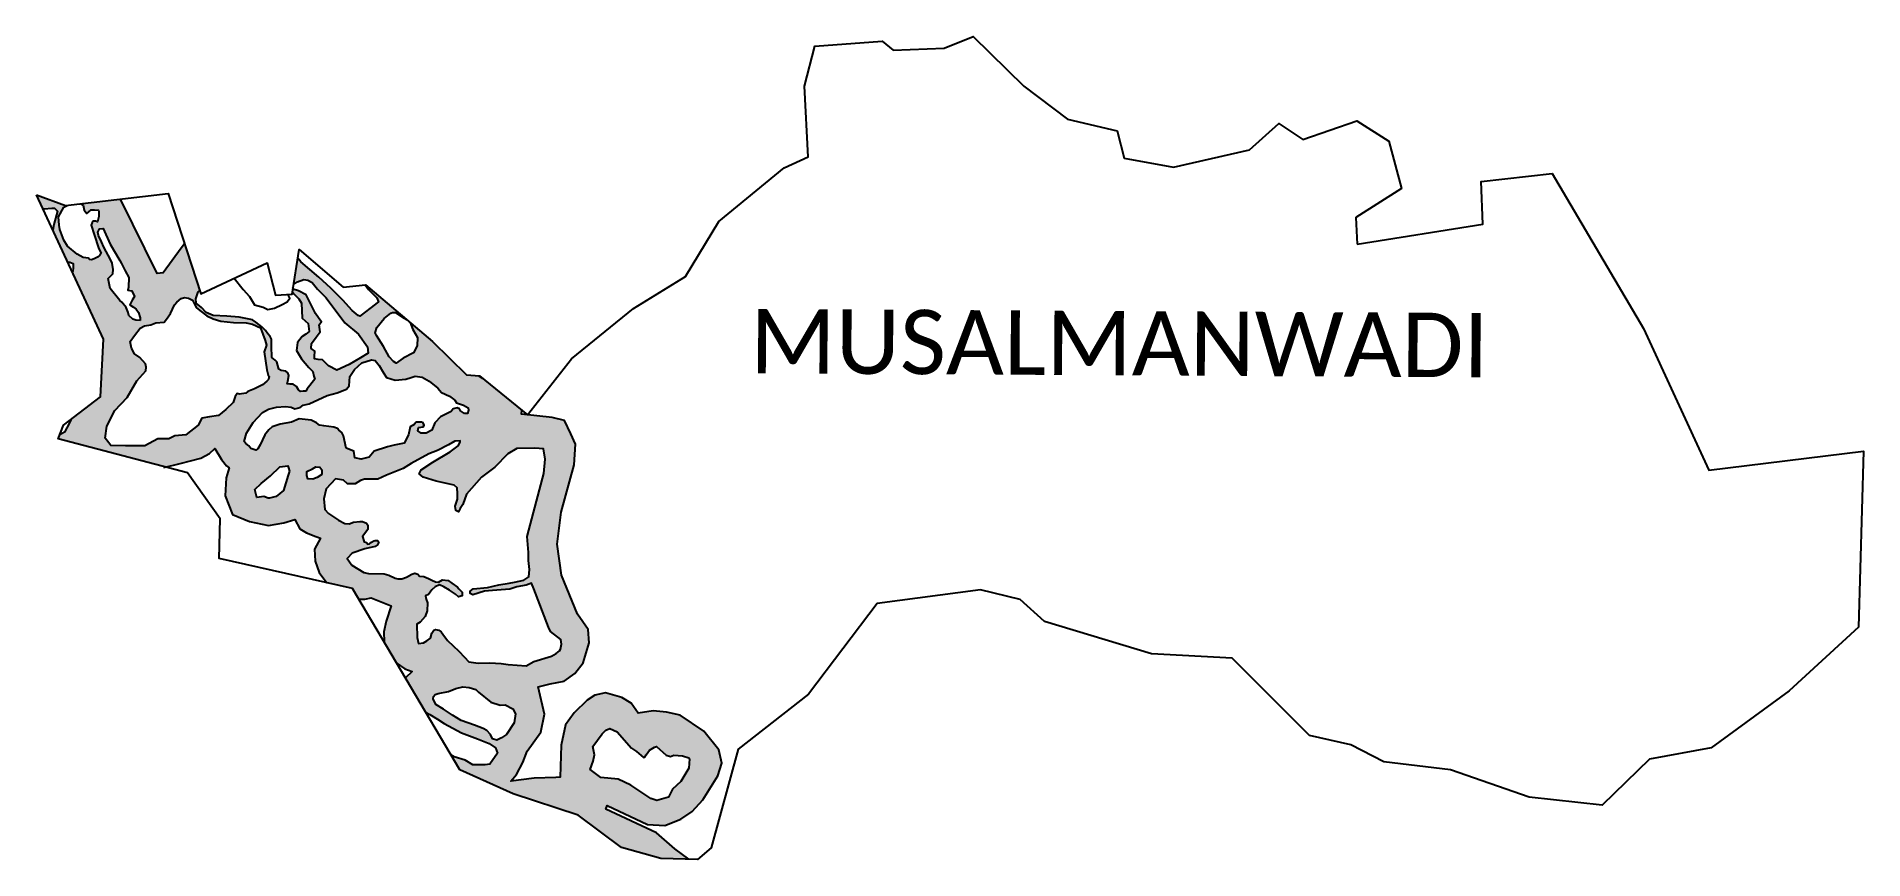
# Model space of a CAD drawing. Header units: metres. Extents: x 319691 to 322647, y 1867666 to 1868997.
import ezdxf

# ---------------------------------------------------------------- set-up
doc = ezdxf.new("R2010")
doc.units = ezdxf.units.M
for name, color, linetype in [('MANGROOVE BUFFER ZONE', 120, 'Continuous'), ('village', 3, 'Continuous'), ('VILLAGE NAME', 250, 'Continuous')]:
    doc.layers.add(name, color=color, linetype=linetype)
doc.styles.get("Standard").update_dxf_attribs({"font": 'simplex.shx'})

msp = doc.modelspace()

# ---------------------------------------------------------------- hatches: boundary and pattern name
at = {"layer": 'MANGROOVE BUFFER ZONE'}
h = msp.add_hatch(dxfattribs=at)
h.set_pattern_fill('GRASS', color=256)
h.paths.add_polyline_path([(320562.6, 1868337.9), (320555.5, 1868354.4), (320545, 1868376.1), (320525.2, 1868381), (320485.3, 1868385.1), (320485.3, 1868385), (320485.2, 1868385.1), (320475.6, 1868386), (320476.2, 1868392.3), (320412.7, 1868444), (320412.6, 1868444), (320406, 1868448.3), (320386.6, 1868449.6), (320331.7, 1868503.7), (320295.3, 1868534.5), (320299.6, 1868523.1), (320307.1, 1868510.2), (320306.8, 1868496.8), (320300.8, 1868485.6), (320284.3, 1868477), (320272.6, 1868468.9), (320268.3, 1868471.6), (320261.2, 1868478.8), (320252.1, 1868495.7), (320240.7, 1868513.6), (320238.6, 1868518), (320241.5, 1868526.3), (320253.1, 1868541.1), (320264.2, 1868549.4), (320266.7, 1868550.9), (320271.6, 1868550.9), (320285.6, 1868541.6), (320289.2, 1868539.6), (320223.2, 1868595.5), (320222.8, 1868595.4), (320227.9, 1868588.1), (320241.5, 1868574.5), (320244, 1868568.2), (320242.1, 1868566.2), (320232.4, 1868558.9), (320221.2, 1868550.4), (320218.5, 1868548.2), (320213.9, 1868544.7), (320211.3, 1868546), (320201.7, 1868553.8), (320186.2, 1868570.7), (320166.8, 1868590.1), (320147.5, 1868607.8), (320118.6, 1868632.9), (320113.4, 1868638.3), (320106.7, 1868595.8), (320113.2, 1868600.4), (320123.3, 1868604.3), (320130, 1868602.9), (320136.7, 1868599.4), (320145.3, 1868588.5), (320159, 1868575.2), (320175.9, 1868552.7), (320189.9, 1868533.7), (320211.8, 1868515.4), (320226.5, 1868495), (320227.5, 1868485.1), (320214.8, 1868477.1), (320196.6, 1868466.5), (320176.5, 1868457.5), (320163.5, 1868464.4), (320153.5, 1868474.2), (320146.5, 1868474.8), (320140.7, 1868475.9), (320140.7, 1868479.6), (320141.3, 1868488.3), (320135.4, 1868492.5), (320136, 1868500.3), (320143.2, 1868511), (320149.6, 1868519.5), (320148.4, 1868530.6), (320152, 1868535.9), (320150.7, 1868536.9), (320142.3, 1868549.2), (320133.6, 1868566.1), (320126.9, 1868579), (320114.6, 1868585.6), (320106.3, 1868588.3), (320105.8, 1868590.4), (320104.8, 1868584), (320107.4, 1868581.1), (320115, 1868573), (320119.6, 1868565.8), (320120.7, 1868541.4), (320130.1, 1868532.9), (320132.1, 1868519.7), (320126.8, 1868515.8), (320120.4, 1868511.7), (320113.3, 1868502.3), (320111.4, 1868489.2), (320119.4, 1868475.6), (320131.4, 1868461.7), (320138, 1868455.3), (320139.6, 1868447.6), (320141, 1868443.1), (320128.9, 1868427.4), (320126.5, 1868423.6), (320122.2, 1868423.5), (320118.2, 1868423), (320114.5, 1868425.6), (320111.4, 1868430.9), (320105.9, 1868434.9), (320100.9, 1868435), (320096.3, 1868435.1), (320097.2, 1868439.8), (320099.3, 1868448.8), (320097.7, 1868453), (320094.2, 1868455.8), (320086.4, 1868456.6), (320082.9, 1868459.2), (320079.4, 1868470.8), (320077.2, 1868473.8), (320071.6, 1868477.9), (320071, 1868496), (320070.8, 1868507.3), (320068.8, 1868511.8), (320065.1, 1868516), (320061.2, 1868521.3), (320055.2, 1868527.6), (320045.9, 1868534.9), (320040.5, 1868539), (320018.5, 1868543), (319998.5, 1868545), (319976.4, 1868545.7), (319965.3, 1868550.5), (319957.7, 1868558.6), (319949.4, 1868565.6), (319948.6, 1868572.9), (319952.2, 1868583.9), (319954.6, 1868586.5), (319930.3, 1868661.8), (319924.7, 1868654.8), (319896, 1868614.7), (319886.3, 1868614), (319826.8, 1868734.2), (319762.3, 1868726.5), (319766.3, 1868724.1), (319768.2, 1868716.3), (319772.3, 1868710.9), (319775.7, 1868713.7), (319779.1, 1868716.8), (319784.8, 1868717), (319791.2, 1868716.3), (319791.9, 1868714.2), (319791.8, 1868710.1), (319791.5, 1868705.8), (319789.5, 1868697.5), (319787.8, 1868697.8), (319786.3, 1868698.2), (319782.7, 1868698.5), (319780.9, 1868696.5), (319779.3, 1868692.1), (319784.2, 1868677), (319791.6, 1868653.5), (319795.2, 1868646.8), (319793.3, 1868643.3), (319789.5, 1868640.4), (319784.2, 1868637.5), (319779.6, 1868636.1), (319776.6, 1868636.2), (319774.7, 1868638.7), (319766.2, 1868639.9), (319756.8, 1868645.2), (319741.2, 1868657.9), (319734.9, 1868667.8), (319728.4, 1868684.8), (319727.4, 1868692), (319726.3, 1868705.5), (319735.2, 1868721.1), (319740.4, 1868723.9), (319737.9, 1868723.6), (319690.9, 1868740.8), (319701.5, 1868718), (319703.3, 1868718.6), (319715.9, 1868719.6), (319720.1, 1868719.6), (319724.6, 1868714.5), (319718.7, 1868692.8), (319717.4, 1868683.7), (319741.3, 1868632.1), (319744.6, 1868632.2), (319750, 1868630), (319750.1, 1868623.3), (319749.6, 1868617.1), (319748.8, 1868615.9), (319799.1, 1868507.5), (319794.4, 1868414.2), (319746.2, 1868377.3), (319744, 1868372.2), (319736.3, 1868357.2), (319728.6, 1868353), (319726, 1868346.3), (319899.4, 1868300.7), (319923.3, 1868306.5), (319956.5, 1868315.3), (319970.7, 1868322.6), (319979.5, 1868330.9), (319990.2, 1868312.8), (319998, 1868302.4), (320002.6, 1868299.4), (319997.5, 1868283.3), (319995.8, 1868254.2), (320008, 1868224.1), (320035.5, 1868212.5), (320065.9, 1868206.1), (320091, 1868210.3), (320109, 1868215.8), (320116.6, 1868200.7), (320127.8, 1868194.4), (320142.9, 1868188.5), (320150.3, 1868185.5), (320140.7, 1868167.7), (320141.8, 1868148.6), (320147.9, 1868130), (320160.6, 1868113.6), (320202.3, 1868104.2), (320212.6, 1868086.9), (320222.2, 1868086.8), (320232.2, 1868088.9), (320264.4, 1868076.3), (320256.3, 1868051.3), (320252.7, 1868034.1), (320253.2, 1868018.2), (320274.1, 1867982.7), (320286.9, 1867974.4), (320298.7, 1867970.1), (320287.7, 1867959.7), (320321, 1867903.4), (320327.4, 1867900.2), (320339.7, 1867893), (320350.6, 1867885.9), (320378.3, 1867870.9), (320404.5, 1867861), (320423.1, 1867853.3), (320433.6, 1867846.7), (320436.5, 1867837.6), (320424.5, 1867819.9), (320416.6, 1867818.9), (320397, 1867819.1), (320384.5, 1867826.3), (320366.4, 1867832.2), (320361.2, 1867835.3), (320375.5, 1867811.1), (320461.8, 1867772.3), (320567.1, 1867737.8), (320637.2, 1867685.3), (320700.8, 1867667.4), (320746, 1867666.3), (320723.7, 1867683.1), (320693.8, 1867708.8), (320611.8, 1867747.4), (320613.9, 1867753.1), (320679.3, 1867722.4), (320707.5, 1867721.1), (320733.5, 1867730.9), (320751.4, 1867743.6), (320768.6, 1867762.3), (320793, 1867801.2), (320799.7, 1867821.8), (320794.8, 1867843.3), (320770.5, 1867873.6), (320732.4, 1867899.1), (320710.2, 1867904.1), (320688.4, 1867906.1), (320664.3, 1867902.5), (320653.1, 1867918.7), (320638, 1867928.1), (320611.1, 1867935.2), (320594.3, 1867931.7), (320581.9, 1867923.4), (320560.8, 1867902.9), (320546.9, 1867883.7), (320539.7, 1867851), (320538, 1867798.9), (320531.2, 1867798.3), (320496.2, 1867797.2), (320458.3, 1867792.7), (320467.4, 1867803.6), (320477.5, 1867823), (320484.8, 1867840.9), (320506.7, 1867872), (320512.9, 1867900.8), (320502.6, 1867945.4), (320521.6, 1867950), (320544.6, 1867954.4), (320562, 1867966.9), (320575, 1867983.9), (320585.2, 1868016.2), (320583.1, 1868038.1), (320566.1, 1868062.5), (320540.3, 1868125.7), (320533.1, 1868176.1), (320539.8, 1868227.8), (320560.6, 1868304)])
h.paths.add_polyline_path([(320045.5, 1868327.9), (320037.6, 1868330.5), (320034.1, 1868335), (320029.4, 1868338.8), (320027, 1868341.9), (320030.8, 1868355.4), (320041.3, 1868372.8), (320056.6, 1868389.1), (320066.3, 1868394.3), (320079.1, 1868397.4), (320093.9, 1868398.5), (320102.7, 1868397.7), (320108.8, 1868394.9), (320117.4, 1868396.8), (320122.1, 1868401), (320132, 1868403.2), (320161.3, 1868416.2), (320177, 1868420.8), (320192.6, 1868426.4), (320196.4, 1868431.9), (320197.5, 1868447.4), (320205.5, 1868458.3), (320217.4, 1868469.2), (320232.8, 1868474.1), (320238.7, 1868473.3), (320245.3, 1868464.8), (320252.2, 1868453.3), (320257.1, 1868445.4), (320271.3, 1868441.3), (320288.3, 1868442.7), (320297.2, 1868445.8), (320303.7, 1868447.6), (320315, 1868446.3), (320326, 1868439.7), (320340.2, 1868428.1), (320346.3, 1868421.3), (320358.9, 1868415.5), (320367.8, 1868408.7), (320370.5, 1868404.6), (320381.7, 1868400.8), (320389.4, 1868396.4), (320389.8, 1868392.8), (320388.2, 1868387.5), (320383.4, 1868387.1), (320377, 1868391.5), (320375.3, 1868394.8), (320371.6, 1868396.4), (320364.9, 1868394.7), (320361.9, 1868390.3), (320344.3, 1868381.9), (320335.1, 1868372), (320330.2, 1868360.2), (320321, 1868355.5), (320313.1, 1868355.3), (320307.9, 1868359.1), (320309, 1868364.5), (320316.6, 1868366), (320318.1, 1868368.5), (320316.5, 1868372), (320313.6, 1868373.5), (320305.2, 1868373.5), (320301.8, 1868369.3), (320295.3, 1868365.9), (320292.7, 1868353), (320285.4, 1868339.1), (320269.7, 1868335.9), (320258.5, 1868333.5), (320237.3, 1868326.4), (320229.1, 1868316.5), (320222.3, 1868315.1), (320216.1, 1868313.2), (320206.1, 1868315.7), (320204.2, 1868326.3), (320191.7, 1868331.2), (320187.3, 1868351.1), (320184.9, 1868356.3), (320180.2, 1868360.1), (320177.8, 1868362.9), (320172.1, 1868365.1), (320155.9, 1868367.5), (320148.5, 1868368.6), (320143.8, 1868372.3), (320135.1, 1868376.6), (320116, 1868378.5), (320103.3, 1868373.5), (320085.2, 1868369.9), (320072.3, 1868366), (320066.7, 1868360.9), (320060.1, 1868352.6), (320052.6, 1868336.5), (320048.7, 1868330.2)], flags=16)
h.paths.add_polyline_path([(320069.3, 1868286.7), (320084.6, 1868301.2), (320097.2, 1868302.4), (320098.6, 1868299.6), (320099.9, 1868294.1), (320097.8, 1868287.3), (320090.2, 1868263), (320078.7, 1868252.9), (320067.9, 1868250.1), (320065.7, 1868250.2), (320058.7, 1868253.1), (320047.4, 1868251.5), (320044.2, 1868264.4), (320054.2, 1868274)], flags=16)
h.paths.add_polyline_path([(320128.2, 1868293.5), (320137.3, 1868297.8), (320142.8, 1868301.1), (320149.3, 1868300.7), (320152.2, 1868296.1), (320152.7, 1868288.5), (320144.7, 1868283.8), (320137.8, 1868281.2), (320129.8, 1868281.7), (320128.2, 1868287.2)], flags=16)
h.paths.add_polyline_path([(319985.3, 1868383.8), (319970.6, 1868382), (319958.5, 1868379.9), (319952.4, 1868368.4), (319932.6, 1868352.8), (319914.8, 1868351.2), (319905.1, 1868346.4), (319887.2, 1868346.3), (319866.1, 1868335.2), (319834.9, 1868335), (319811.2, 1868335.7), (319807.7, 1868339.8), (319802, 1868347.6), (319804.6, 1868366.8), (319817.4, 1868391.9), (319837.7, 1868413), (319853.2, 1868439.9), (319867.7, 1868456.5), (319868.3, 1868462.5), (319867.2, 1868467.6), (319858.1, 1868477.9), (319849.6, 1868483.7), (319844.5, 1868492.8), (319842.1, 1868503.6), (319849.6, 1868513.4), (319858.5, 1868525.3), (319865.4, 1868529), (319875.6, 1868530.6), (319884, 1868533.7), (319897.3, 1868535.2), (319901.2, 1868539.8), (319907.8, 1868549.3), (319914.3, 1868563), (319917.6, 1868567.2), (319924.8, 1868573.1), (319930.1, 1868574.7), (319936.8, 1868573.9), (319943.4, 1868570.7), (319947.1, 1868563.2), (319949.6, 1868558.4), (319957.2, 1868552.2), (319966.6, 1868545.4), (319976.4, 1868540.6), (319988.9, 1868536.6), (320009.3, 1868534.7), (320030.1, 1868534.1), (320040.3, 1868531.9), (320053.3, 1868526), (320060.7, 1868505.2), (320062.8, 1868497.9), (320059, 1868487.3), (320063.6, 1868458), (320065.4, 1868449.5), (320067.3, 1868447.2), (320066.3, 1868442.4), (320063.2, 1868439.5), (320056.7, 1868433.7), (320043.7, 1868427.2), (320032.9, 1868422.7), (320029.5, 1868420.4), (320019.5, 1868418.7), (320015.6, 1868419.9), (320012.2, 1868414.6), (320009.1, 1868405.2), (319997.2, 1868393.7)], flags=16)
h.paths.add_polyline_path([(320159.3, 1868265.4), (320174.5, 1868281.5), (320187.5, 1868279.6), (320194.2, 1868273.8), (320206.6, 1868273.6), (320214.9, 1868278.9), (320221.7, 1868281.2), (320243, 1868281.1), (320257.2, 1868287.8), (320284, 1868298.1), (320296.8, 1868306.5), (320325.5, 1868322.2), (320339.5, 1868327.5), (320357.3, 1868336.4), (320367.4, 1868342.5), (320376.3, 1868343.2), (320376.3, 1868340.7), (320373.2, 1868335.2), (320360, 1868325.4), (320331.8, 1868308.6), (320313.2, 1868296.4), (320309.9, 1868289.9), (320316.5, 1868284.3), (320337.2, 1868277.9), (320366.6, 1868271.6), (320371.5, 1868267.3), (320371.8, 1868257.8), (320371.7, 1868248.9), (320368, 1868237.4), (320369.1, 1868230.3), (320373.4, 1868228.3), (320376.4, 1868233.9), (320380.5, 1868240.2), (320386.7, 1868256.7), (320410.5, 1868284.3), (320432.1, 1868300.5), (320453.5, 1868322.3), (320468, 1868330.9), (320497, 1868331.1), (320511.2, 1868329.9), (320514, 1868313.7), (320511.7, 1868290.1), (320494.9, 1868227.4), (320484.7, 1868188.4), (320487, 1868162.6), (320487, 1868149.4), (320488.2, 1868134.9), (320487.6, 1868123.2), (320479.2, 1868117.6), (320464.2, 1868114.6), (320455.3, 1868112.8), (320438.7, 1868110.1), (320420.4, 1868106), (320397.5, 1868103.8), (320392.6, 1868099.9), (320392.5, 1868096.1), (320396.9, 1868094), (320415.6, 1868099.9), (320428.5, 1868100.9), (320456.8, 1868103), (320468.1, 1868106.7), (320482.8, 1868109.5), (320491.9, 1868112.9), (320495.6, 1868103.6), (320519, 1868041.6), (320522.6, 1868034.9), (320538.9, 1868021.7), (320540, 1868014), (320538.7, 1868006.2), (320536.8, 1868003.3), (320531.7, 1867999.1), (320524, 1867994.8), (320495.2, 1867985.9), (320482.8, 1867979.1), (320453.7, 1867981.4), (320442.6, 1867983.1), (320424, 1867984), (320405.5, 1867983.4), (320390.1, 1867985.5), (320383.5, 1867993.3), (320374, 1868002.6), (320355.9, 1868020.3), (320348.4, 1868030.3), (320345.3, 1868034.1), (320342, 1868036.8), (320336.5, 1868037.7), (320333.5, 1868036.7), (320330.4, 1868032), (320328.1, 1868023.8), (320322.3, 1868019.6), (320317.1, 1868016.6), (320308.7, 1868015.4), (320306.8, 1868025.1), (320306.3, 1868046.8), (320311.3, 1868049.8), (320319.6, 1868059.2), (320322.7, 1868068.3), (320323.5, 1868081.2), (320321.2, 1868086.9), (320320, 1868092.5), (320324.8, 1868094.4), (320330.6, 1868102.3), (320335.7, 1868106.9), (320343, 1868110.2), (320350, 1868106.9), (320359, 1868101.5), (320368.6, 1868095), (320373.7, 1868090.5), (320379.6, 1868092.6), (320379.5, 1868098.4), (320374.2, 1868103.8), (320371.8, 1868106.4), (320362.5, 1868112.8), (320356.7, 1868117.1), (320347.4, 1868118), (320341.4, 1868114.4), (320336.1, 1868115.1), (320330.3, 1868117.5), (320324.8, 1868120.4), (320317.4, 1868123.7), (320310.7, 1868124), (320307.5, 1868127.6), (320302.9, 1868129), (320298, 1868127.5), (320289.2, 1868122.8), (320281.7, 1868119.9), (320275.5, 1868119.8), (320271, 1868121.2), (320261, 1868125.9), (320253.1, 1868127.8), (320227.7, 1868128.4), (320220.6, 1868129.9), (320201.2, 1868142.2), (320193.7, 1868152.5), (320201.3, 1868161.6), (320221.9, 1868168.6), (320238.9, 1868172.4), (320242.6, 1868175), (320244.8, 1868179.1), (320242.7, 1868181.7), (320238.9, 1868182), (320236.5, 1868181.1), (320232.9, 1868179.3), (320229.4, 1868176.7), (320227, 1868176.1), (320224.7, 1868178.5), (320220.8, 1868179.8), (320218.3, 1868188.2), (320226.6, 1868199.7), (320227.1, 1868206.6), (320224.8, 1868210.1), (320218.4, 1868212.7), (320214, 1868212.6), (320203.7, 1868211.5), (320196.7, 1868209), (320189.5, 1868209.1), (320179.5, 1868214.7), (320163.3, 1868225.7), (320157.4, 1868232.2), (320155.8, 1868249.3)], flags=16)
h.paths.add_polyline_path([(319858.6, 1868538), (319851.4, 1868538.1), (319846.5, 1868540), (319840, 1868545.6), (319839.1, 1868550.9), (319835.9, 1868558.6), (319828.8, 1868567.3), (319825.6, 1868569.9), (319809.8, 1868589.3), (319806.9, 1868605.9), (319814.1, 1868613.1), (319814.9, 1868620.3), (319813.5, 1868630.5), (319810.7, 1868636.2), (319799.5, 1868656.1), (319795.9, 1868665), (319791.3, 1868675.5), (319790.3, 1868680.5), (319792.7, 1868685.8), (319798.6, 1868686.8), (319810, 1868661.2), (319825.4, 1868634.7), (319828.5, 1868629.7), (319834.5, 1868618.1), (319840.1, 1868607.3), (319839.8, 1868591.5), (319838.8, 1868586.8), (319845.2, 1868585.8), (319849.4, 1868576.6), (319845.4, 1868570.6), (319841.6, 1868563.2), (319847.5, 1868559.2), (319852.2, 1868555.9), (319855.8, 1868550.9), (319858.6, 1868542.3)], flags=16)
h.paths.add_polyline_path([(320336, 1867933), (320340.5, 1867934.3), (320357.6, 1867937.7), (320369, 1867942.7), (320380.8, 1867945.2), (320391, 1867943.9), (320401.5, 1867940.6), (320405.7, 1867936.6), (320425.7, 1867920.3), (320440.9, 1867915.5), (320449, 1867916.3), (320461.4, 1867909.6), (320466, 1867901.5), (320463.6, 1867886.7), (320451.4, 1867868.2), (320443.3, 1867862.7), (320435.4, 1867859), (320428.7, 1867860.9), (320425.5, 1867868.2), (320419.6, 1867874.5), (320413.7, 1867877.8), (320399.5, 1867883.1), (320377.9, 1867890.8), (320363.8, 1867899.3), (320349.5, 1867909), (320336.9, 1867916.8), (320332.6, 1867925.8), (320333.2, 1867929.7)], flags=16)
h.paths.add_polyline_path([(320605.8, 1867869.3), (320611.9, 1867874.9), (320618.3, 1867877.6), (320630.2, 1867872.6), (320653.5, 1867846.1), (320661.5, 1867840.3), (320673.1, 1867831), (320675.1, 1867831.5), (320677.4, 1867835.1), (320682.6, 1867842.6), (320690.7, 1867847.5), (320694, 1867848.5), (320709.3, 1867834.8), (320716.4, 1867832.7), (320721.8, 1867834.7), (320735.7, 1867833.6), (320746.1, 1867830.2), (320747.3, 1867828.5), (320746, 1867813.8), (320733.1, 1867792.3), (320719.7, 1867779.4), (320713.4, 1867766.5), (320694.5, 1867761.2), (320684.8, 1867764.4), (320652.6, 1867786.1), (320632.1, 1867796), (320603.8, 1867798.6), (320586.3, 1867811.7), (320591.3, 1867824.9), (320593.7, 1867835.3), (320590.9, 1867848.7)], flags=16)

# ---------------------------------------------------------------- linework, layer by layer
at = {"color": 3, "flags": 128}
msp.add_lwpolyline([(319690.9, 1868740.8), (319737.9, 1868723.6)], dxfattribs=at)
at = {"layer": 'MANGROOVE BUFFER ZONE', "flags": 128}
for points in [[(319930.3, 1868661.8), (319924.7, 1868654.8), (319896, 1868614.7), (319886.3, 1868614), (319826.8, 1868734.2)], [(319701.5, 1868718), (319703.3, 1868718.6), (319715.9, 1868719.6), (319720.1, 1868719.6), (319724.6, 1868714.5), (319718.7, 1868692.8), (319717.4, 1868683.7)], [(319762.3, 1868726.5), (319766.3, 1868724.1), (319768.2, 1868716.3), (319772.3, 1868710.9), (319775.7, 1868713.7), (319779.1, 1868716.8), (319784.8, 1868717), (319791.2, 1868716.3), (319791.9, 1868714.2), (319791.8, 1868710.1), (319791.5, 1868705.8), (319789.5, 1868697.5), (319787.8, 1868697.8), (319786.3, 1868698.2), (319782.7, 1868698.5), (319780.9, 1868696.5), (319779.3, 1868692.1), (319784.2, 1868677), (319791.6, 1868653.5), (319795.2, 1868646.8), (319793.3, 1868643.3), (319789.5, 1868640.4), (319784.2, 1868637.5), (319779.6, 1868636.1), (319776.6, 1868636.2), (319774.7, 1868638.7), (319766.2, 1868639.9), (319756.8, 1868645.2), (319741.2, 1868657.9), (319734.9, 1868667.8), (319728.4, 1868684.8), (319727.4, 1868692), (319726.3, 1868705.5), (319735.2, 1868721.1), (319740.4, 1868723.9)], [(320222.8, 1868595.4), (320227.9, 1868588.1), (320241.5, 1868574.5), (320244, 1868568.2), (320242.1, 1868566.2), (320232.4, 1868558.9), (320221.2, 1868550.4), (320218.5, 1868548.2), (320213.9, 1868544.7), (320211.3, 1868546), (320201.7, 1868553.8), (320186.2, 1868570.7), (320166.8, 1868590.1), (320147.5, 1868607.8), (320118.6, 1868632.9), (320113.4, 1868638.3)], [(319741.3, 1868632.1), (319744.6, 1868632.2), (319750, 1868630), (319750.1, 1868623.3), (319749.6, 1868617.1), (319748.8, 1868615.9)], [(320104.8, 1868584), (320107.4, 1868581.1), (320115, 1868573), (320119.6, 1868565.8), (320120.7, 1868541.4), (320130.1, 1868532.9), (320132.1, 1868519.7), (320126.8, 1868515.8), (320120.4, 1868511.7), (320113.3, 1868502.3), (320111.4, 1868489.2), (320119.4, 1868475.6), (320131.4, 1868461.7), (320138, 1868455.3), (320139.6, 1868447.6), (320141, 1868443.1), (320128.9, 1868427.4), (320126.5, 1868423.6), (320122.2, 1868423.5), (320118.2, 1868423), (320114.5, 1868425.6), (320111.4, 1868430.9), (320105.9, 1868434.9), (320100.9, 1868435), (320096.3, 1868435.1), (320097.2, 1868439.8), (320099.3, 1868448.8), (320097.7, 1868453), (320094.2, 1868455.8), (320086.4, 1868456.6), (320082.9, 1868459.2), (320079.4, 1868470.8), (320077.2, 1868473.8), (320071.6, 1868477.9), (320071, 1868496), (320070.8, 1868507.3), (320068.8, 1868511.8), (320065.1, 1868516), (320061.2, 1868521.3), (320055.2, 1868527.6), (320045.9, 1868534.9), (320040.5, 1868539), (320018.5, 1868543), (319998.5, 1868545), (319976.4, 1868545.7), (319965.3, 1868550.5), (319957.7, 1868558.6), (319949.4, 1868565.6), (319948.6, 1868572.9), (319952.2, 1868583.9), (319954.6, 1868586.5)], [(320010.4, 1868606.1), (320025, 1868588.1), (320035.3, 1868576.3), (320043.5, 1868563.3), (320057.7, 1868559.5), (320065.1, 1868555.8), (320075.8, 1868557.7), (320088.1, 1868563.5), (320096.6, 1868567.7), (320100.6, 1868573.8), (320097.8, 1868579.5), (320097.6, 1868580.1)], [(320106.7, 1868595.8), (320113.2, 1868600.4), (320123.3, 1868604.3), (320130, 1868602.9), (320136.7, 1868599.4), (320145.3, 1868588.5), (320159, 1868575.2), (320175.9, 1868552.7), (320189.9, 1868533.7), (320211.8, 1868515.4), (320226.5, 1868495), (320227.5, 1868485.1), (320214.8, 1868477.1), (320196.6, 1868466.5), (320176.5, 1868457.5), (320163.5, 1868464.4), (320153.5, 1868474.2), (320146.5, 1868474.8), (320140.7, 1868475.9), (320140.7, 1868479.6), (320141.3, 1868488.3), (320135.4, 1868492.5), (320136, 1868500.3), (320143.2, 1868511), (320149.6, 1868519.5), (320148.4, 1868530.6), (320152, 1868535.9), (320150.7, 1868536.9), (320142.3, 1868549.2), (320133.6, 1868566.1), (320126.9, 1868579), (320114.6, 1868585.6), (320106.3, 1868588.3), (320105.8, 1868590.4)], [(320295.3, 1868534.5), (320299.6, 1868523.1), (320307.1, 1868510.2), (320306.8, 1868496.8), (320300.8, 1868485.6), (320284.3, 1868477), (320272.6, 1868468.9), (320268.3, 1868471.6), (320261.2, 1868478.8), (320252.1, 1868495.7), (320240.7, 1868513.6), (320238.6, 1868518), (320241.5, 1868526.3), (320253.1, 1868541.1), (320264.2, 1868549.4), (320266.7, 1868550.9), (320271.6, 1868550.9), (320285.6, 1868541.6), (320289.2, 1868539.6)], [(320412.7, 1868444), (320412.6, 1868444), (320406, 1868448.3)], [(319746.2, 1868377.3), (319744, 1868372.2), (319736.3, 1868357.2), (319728.6, 1868353)], [(320746, 1867666.3), (320723.7, 1867683.1), (320693.8, 1867708.8), (320611.8, 1867747.4), (320613.9, 1867753.1), (320679.3, 1867722.4), (320707.5, 1867721.1), (320733.5, 1867730.9), (320751.4, 1867743.6), (320768.6, 1867762.3), (320793, 1867801.2), (320799.7, 1867821.8), (320794.8, 1867843.3), (320770.5, 1867873.6), (320732.4, 1867899.1), (320710.2, 1867904.1), (320688.4, 1867906.1), (320664.3, 1867902.5), (320653.1, 1867918.7), (320638, 1867928.1), (320611.1, 1867935.2), (320594.3, 1867931.7), (320581.9, 1867923.4), (320560.8, 1867902.9), (320546.9, 1867883.7), (320539.7, 1867851), (320538, 1867798.9), (320531.2, 1867798.3), (320496.2, 1867797.2), (320458.3, 1867792.7), (320467.4, 1867803.6), (320477.5, 1867823), (320484.8, 1867840.9), (320506.7, 1867872), (320512.9, 1867900.8), (320502.6, 1867945.4), (320521.6, 1867950), (320544.6, 1867954.4), (320562, 1867966.9), (320575, 1867983.9), (320585.2, 1868016.2), (320583.1, 1868038.1), (320566.1, 1868062.5), (320540.3, 1868125.7), (320533.1, 1868176.1), (320539.8, 1868227.8), (320560.6, 1868304), (320562.6, 1868337.9), (320555.5, 1868354.4), (320545, 1868376.1), (320525.2, 1868381), (320475.6, 1868386), (320476.2, 1868392.3)], [(319897.1, 1868300.2), (319923.3, 1868306.5), (319956.5, 1868315.3), (319970.7, 1868322.6), (319979.5, 1868330.9), (319990.2, 1868312.8), (319998, 1868302.4), (320002.6, 1868299.4), (319997.5, 1868283.3), (319995.8, 1868254.2), (320008, 1868224.1), (320035.5, 1868212.5), (320065.9, 1868206.1), (320091, 1868210.3), (320109, 1868215.8), (320116.6, 1868200.7), (320127.8, 1868194.4), (320142.9, 1868188.5), (320150.3, 1868185.5), (320140.7, 1868167.7), (320141.8, 1868148.6), (320147.9, 1868130), (320160.6, 1868113.6)], [(320212.6, 1868086.9), (320222.2, 1868086.8), (320232.2, 1868088.9), (320264.4, 1868076.3), (320256.3, 1868051.3), (320252.7, 1868034.1), (320253.2, 1868018.2)], [(320274.1, 1867982.7), (320286.9, 1867974.4), (320298.7, 1867970.1), (320287.7, 1867959.7)], [(320321, 1867903.4), (320327.4, 1867900.2), (320339.7, 1867893), (320350.6, 1867885.9), (320378.3, 1867870.9), (320404.5, 1867861), (320423.1, 1867853.3), (320433.6, 1867846.7), (320436.5, 1867837.6), (320424.5, 1867819.9), (320416.6, 1867818.9), (320397, 1867819.1), (320384.5, 1867826.3), (320366.4, 1867832.2), (320361.2, 1867835.3)]]:
    msp.add_lwpolyline(points, dxfattribs=at)
for points in [[(319858.6, 1868538), (319851.4, 1868538.1), (319846.5, 1868540), (319840, 1868545.6), (319839.1, 1868550.9), (319835.9, 1868558.6), (319828.8, 1868567.3), (319825.6, 1868569.9), (319809.8, 1868589.3), (319806.9, 1868605.9), (319814.1, 1868613.1), (319814.9, 1868620.3), (319813.5, 1868630.5), (319810.7, 1868636.2), (319799.5, 1868656.1), (319795.9, 1868665), (319791.3, 1868675.5), (319790.3, 1868680.5), (319792.7, 1868685.8), (319798.6, 1868686.8), (319810, 1868661.2), (319825.4, 1868634.7), (319828.5, 1868629.7), (319834.5, 1868618.1), (319840.1, 1868607.3), (319839.8, 1868591.5), (319838.8, 1868586.8), (319845.2, 1868585.8), (319849.4, 1868576.6), (319845.4, 1868570.6), (319841.6, 1868563.2), (319847.5, 1868559.2), (319852.2, 1868555.9), (319855.8, 1868550.9), (319858.6, 1868542.3)], [(320066.3, 1868442.4), (320063.2, 1868439.5), (320056.7, 1868433.7), (320043.7, 1868427.2), (320032.9, 1868422.7), (320029.5, 1868420.4), (320019.5, 1868418.7), (320015.6, 1868419.9), (320012.2, 1868414.6), (320009.1, 1868405.2), (319997.2, 1868393.7), (319985.3, 1868383.8), (319970.6, 1868382), (319958.5, 1868379.9), (319952.4, 1868368.4), (319932.6, 1868352.8), (319914.8, 1868351.2), (319905.1, 1868346.4), (319887.2, 1868346.3), (319866.1, 1868335.2), (319834.9, 1868335), (319811.2, 1868335.7), (319807.7, 1868339.8), (319802, 1868347.6), (319804.6, 1868366.8), (319817.4, 1868391.9), (319837.7, 1868413), (319853.2, 1868439.9), (319867.7, 1868456.5), (319868.3, 1868462.5), (319867.2, 1868467.6), (319858.1, 1868477.9), (319849.6, 1868483.7), (319844.5, 1868492.8), (319842.1, 1868503.6), (319849.6, 1868513.4), (319858.5, 1868525.3), (319865.4, 1868529), (319875.6, 1868530.6), (319884, 1868533.7), (319897.3, 1868535.2), (319901.2, 1868539.8), (319907.8, 1868549.3), (319914.3, 1868563), (319917.6, 1868567.2), (319924.8, 1868573.1), (319930.1, 1868574.7), (319936.8, 1868573.9), (319943.4, 1868570.7), (319947.1, 1868563.2), (319949.6, 1868558.4), (319957.2, 1868552.2), (319966.6, 1868545.4), (319976.4, 1868540.6), (319988.9, 1868536.6), (320009.3, 1868534.7), (320030.1, 1868534.1), (320040.3, 1868531.9), (320053.3, 1868526), (320060.7, 1868505.2), (320062.8, 1868497.9), (320059, 1868487.3), (320063.6, 1868458), (320065.4, 1868449.5), (320067.3, 1868447.2)], [(320383.4, 1868387.1), (320377, 1868391.5), (320375.3, 1868394.8), (320371.6, 1868396.4), (320364.9, 1868394.7), (320361.9, 1868390.3), (320344.3, 1868381.9), (320335.1, 1868372), (320330.2, 1868360.2), (320321, 1868355.5), (320313.1, 1868355.3), (320307.9, 1868359.1), (320309, 1868364.5), (320316.6, 1868366), (320318.1, 1868368.5), (320316.5, 1868372), (320313.6, 1868373.5), (320305.2, 1868373.5), (320301.8, 1868369.3), (320295.3, 1868365.9), (320292.7, 1868353), (320285.4, 1868339.1), (320269.7, 1868335.9), (320258.5, 1868333.5), (320237.3, 1868326.4), (320229.1, 1868316.5), (320222.3, 1868315.1), (320216.1, 1868313.2), (320206.1, 1868315.7), (320204.2, 1868326.3), (320191.7, 1868331.2), (320187.3, 1868351.1), (320184.9, 1868356.3), (320180.2, 1868360.1), (320177.8, 1868362.9), (320172.1, 1868365.1), (320155.9, 1868367.5), (320148.5, 1868368.6), (320143.8, 1868372.3), (320135.1, 1868376.6), (320116, 1868378.5), (320103.3, 1868373.5), (320085.2, 1868369.9), (320072.3, 1868366), (320066.7, 1868360.9), (320060.1, 1868352.6), (320052.6, 1868336.5), (320048.7, 1868330.2), (320045.5, 1868327.9), (320037.6, 1868330.5), (320034.1, 1868335), (320029.4, 1868338.8), (320027, 1868341.9), (320030.8, 1868355.4), (320041.3, 1868372.8), (320056.6, 1868389.1), (320066.3, 1868394.3), (320079.1, 1868397.4), (320093.9, 1868398.5), (320102.7, 1868397.7), (320108.8, 1868394.9), (320117.4, 1868396.8), (320122.1, 1868401), (320132, 1868403.2), (320161.3, 1868416.2), (320177, 1868420.8), (320192.6, 1868426.4), (320196.4, 1868431.9), (320197.5, 1868447.4), (320205.5, 1868458.3), (320217.4, 1868469.2), (320232.8, 1868474.1), (320238.7, 1868473.3), (320245.3, 1868464.8), (320252.2, 1868453.3), (320257.1, 1868445.4), (320271.3, 1868441.3), (320288.3, 1868442.7), (320297.2, 1868445.8), (320303.7, 1868447.6), (320315, 1868446.3), (320326, 1868439.7), (320340.2, 1868428.1), (320346.3, 1868421.3), (320358.9, 1868415.5), (320367.8, 1868408.7), (320370.5, 1868404.6), (320381.7, 1868400.8), (320389.4, 1868396.4), (320389.8, 1868392.8), (320388.2, 1868387.5)], [(320099.9, 1868294.1), (320097.8, 1868287.3), (320090.2, 1868263), (320078.7, 1868252.9), (320067.9, 1868250.1), (320065.7, 1868250.2), (320058.7, 1868253.1), (320047.4, 1868251.5), (320044.2, 1868264.4), (320054.2, 1868274), (320069.3, 1868286.7), (320084.6, 1868301.2), (320097.2, 1868302.4), (320098.6, 1868299.6)], [(320152.7, 1868288.5), (320144.7, 1868283.8), (320137.8, 1868281.2), (320129.8, 1868281.7), (320128.2, 1868287.2), (320128.2, 1868293.5), (320137.3, 1868297.8), (320142.8, 1868301.1), (320149.3, 1868300.7), (320152.2, 1868296.1)], [(320380.8, 1867945.2), (320391, 1867943.9), (320401.5, 1867940.6), (320405.7, 1867936.6), (320425.7, 1867920.3), (320440.9, 1867915.5), (320449, 1867916.3), (320461.4, 1867909.6), (320466, 1867901.5), (320463.6, 1867886.7), (320451.4, 1867868.2), (320443.3, 1867862.7), (320435.4, 1867859), (320428.7, 1867860.9), (320425.5, 1867868.2), (320419.6, 1867874.5), (320413.7, 1867877.8), (320399.5, 1867883.1), (320377.9, 1867890.8), (320363.8, 1867899.3), (320349.5, 1867909), (320336.9, 1867916.8), (320332.6, 1867925.8), (320333.2, 1867929.7), (320336, 1867933), (320340.5, 1867934.3), (320357.6, 1867937.7), (320369, 1867942.7)], [(320611.9, 1867874.9), (320618.3, 1867877.6), (320630.2, 1867872.6), (320653.5, 1867846.1), (320661.5, 1867840.3), (320673.1, 1867831), (320675.1, 1867831.5), (320677.4, 1867835.1), (320682.6, 1867842.6), (320690.7, 1867847.5), (320694, 1867848.5), (320709.3, 1867834.8), (320716.4, 1867832.7), (320721.8, 1867834.7), (320735.7, 1867833.6), (320746.1, 1867830.2), (320747.3, 1867828.5), (320746, 1867813.8), (320733.1, 1867792.3), (320719.7, 1867779.4), (320713.4, 1867766.5), (320694.5, 1867761.2), (320684.8, 1867764.4), (320652.6, 1867786.1), (320632.1, 1867796), (320603.8, 1867798.6), (320586.3, 1867811.7), (320591.3, 1867824.9), (320593.7, 1867835.3), (320590.9, 1867848.7), (320605.8, 1867869.3)]]:
    msp.add_lwpolyline(points, close=True, dxfattribs=at)
at = {"layer": 'MANGROOVE BUFFER ZONE'}
msp.add_lwpolyline([(320464.2, 1868114.6), (320479.2, 1868117.6), (320487.6, 1868123.2), (320488.2, 1868134.9), (320487, 1868149.4), (320487, 1868162.6), (320484.7, 1868188.4), (320494.9, 1868227.4), (320511.7, 1868290.1), (320514, 1868313.7), (320511.2, 1868329.9), (320497, 1868331.1), (320468, 1868330.9), (320453.5, 1868322.3), (320432.1, 1868300.5), (320410.5, 1868284.3), (320386.7, 1868256.7), (320380.5, 1868240.2), (320376.4, 1868233.9), (320373.4, 1868228.3), (320369.1, 1868230.3), (320368, 1868237.4), (320371.7, 1868248.9), (320371.8, 1868257.8), (320371.5, 1868267.3), (320366.6, 1868271.6), (320337.2, 1868277.9), (320316.5, 1868284.3), (320309.9, 1868289.9), (320313.2, 1868296.4), (320331.8, 1868308.6), (320360, 1868325.4), (320373.2, 1868335.2), (320376.3, 1868340.7), (320376.3, 1868343.2), (320367.4, 1868342.5), (320357.3, 1868336.4), (320339.5, 1868327.5), (320325.5, 1868322.2), (320296.8, 1868306.5), (320284, 1868298.1), (320257.2, 1868287.8), (320243, 1868281.1), (320221.7, 1868281.2), (320214.9, 1868278.9), (320206.6, 1868273.6), (320194.2, 1868273.8), (320187.5, 1868279.6), (320174.5, 1868281.5), (320159.3, 1868265.4), (320155.8, 1868249.3), (320157.4, 1868232.2), (320163.3, 1868225.7), (320179.5, 1868214.7), (320189.5, 1868209.1), (320196.7, 1868209), (320203.7, 1868211.5), (320214, 1868212.6), (320218.4, 1868212.7), (320224.8, 1868210.1), (320227.1, 1868206.6), (320226.6, 1868199.7), (320218.3, 1868188.2), (320220.8, 1868179.8), (320224.7, 1868178.5), (320227, 1868176.1), (320229.4, 1868176.7), (320232.9, 1868179.3), (320236.5, 1868181.1), (320238.9, 1868182), (320242.7, 1868181.7), (320244.8, 1868179.1), (320242.6, 1868175), (320238.9, 1868172.4), (320221.9, 1868168.6), (320201.3, 1868161.6), (320193.7, 1868152.5), (320201.2, 1868142.2), (320220.6, 1868129.9), (320227.7, 1868128.4), (320253.1, 1868127.8), (320261, 1868125.9), (320271, 1868121.2), (320275.5, 1868119.8), (320281.7, 1868119.9), (320289.2, 1868122.8), (320298, 1868127.5), (320302.9, 1868129), (320307.5, 1868127.6), (320310.7, 1868124), (320317.4, 1868123.7), (320324.8, 1868120.4), (320330.3, 1868117.5), (320336.1, 1868115.1), (320341.4, 1868114.4), (320347.4, 1868118), (320356.7, 1868117.1), (320362.5, 1868112.8), (320371.8, 1868106.4), (320374.2, 1868103.8), (320379.5, 1868098.4), (320379.6, 1868092.6), (320373.7, 1868090.5), (320368.6, 1868095), (320359, 1868101.5), (320350, 1868106.9), (320343, 1868110.2), (320335.7, 1868106.9), (320330.6, 1868102.3), (320324.8, 1868094.4), (320320, 1868092.5), (320321.2, 1868086.9), (320323.5, 1868081.2), (320322.7, 1868068.3), (320319.6, 1868059.2), (320311.3, 1868049.8), (320306.3, 1868046.8), (320306.8, 1868025.1), (320308.7, 1868015.4), (320317.1, 1868016.6), (320322.3, 1868019.6), (320328.1, 1868023.8), (320330.4, 1868032), (320333.5, 1868036.7), (320336.5, 1868037.7), (320342, 1868036.8), (320345.3, 1868034.1), (320348.4, 1868030.3), (320355.9, 1868020.3), (320374, 1868002.6), (320383.5, 1867993.3), (320390.1, 1867985.5), (320405.5, 1867983.4), (320424, 1867984), (320442.6, 1867983.1), (320453.7, 1867981.4), (320482.8, 1867979.1), (320495.2, 1867985.9), (320524, 1867994.8), (320531.7, 1867999.1), (320536.8, 1868003.3), (320538.7, 1868006.2), (320540, 1868014), (320538.9, 1868021.7), (320522.6, 1868034.9), (320519, 1868041.6), (320495.6, 1868103.6), (320491.9, 1868112.9), (320482.8, 1868109.5), (320468.1, 1868106.7), (320456.8, 1868103), (320428.5, 1868100.9), (320415.6, 1868099.9), (320396.9, 1868094), (320392.5, 1868096.1), (320392.6, 1868099.9), (320397.5, 1868103.8), (320420.4, 1868106), (320438.7, 1868110.1), (320455.3, 1868112.8), (320464.2, 1868114.6)], dxfattribs=at)
at = {"layer": 'village', "color": 3}
for points in [[(319737.9, 1868723.6, 0), (319903.9, 1868743.3, 0), (319956.5, 1868580.8, 0), (320064.1, 1868631.2, 0), (320077.7, 1868578.9, 0), (320104.3, 1868580.4, 0), (320115.6, 1868652.5, 0), (320186.9, 1868591.4, 0), (320223.2, 1868595.5, 0), (320331.7, 1868503.7, 0), (320386.6, 1868449.6, 0), (320407.5, 1868448.2, 0), (320485.3, 1868385, 0), (320556.5, 1868475.5, 0), (320656.6, 1868557.3, 0), (320740.6, 1868608.9, 0), (320794.9, 1868698.1, 0), (320900.2, 1868784.6, 0), (320939, 1868802.3, 0), (320933.1, 1868916.9, 0), (320950.3, 1868981.5, 0), (321059.2, 1868989.8, 0), (321076.9, 1868975.1, 0), (321159.1, 1868978.5, 0), (321206.4, 1868997.1, 0), (321288, 1868917, 0), (321358.9, 1868863.4, 0), (321439.1, 1868844.3, 0), (321450.5, 1868800.3, 0), (321530.3, 1868785.8, 0), (321653.1, 1868813.6, 0), (321700.8, 1868856.3, 0), (321739.3, 1868830.3, 0), (321827, 1868860.8, 0), (321878.5, 1868827.8, 0), (321899.1, 1868751, 0), (321825.3, 1868704.6, 0), (321827.6, 1868661, 0)], [(321827.6, 1868661, 0), (322030.6, 1868693.8, 0), (322028.2, 1868762.6, 0), (322143, 1868775.5, 0), (322290.6, 1868524.9, 0), (322396.3, 1868295.8, 0), (322646.5, 1868326.5, 0), (322638.6, 1868041.5, 0), (322526.1, 1867938.6, 0), (322399.9, 1867846.4, 0), (322300.5, 1867828.2, 0), (322224, 1867753.9, 0), (322105.5, 1867766.9, 0), (321978.6, 1867811.1, 0), (321870.4, 1867823.7, 0), (321817.4, 1867851.2, 0), (321750.5, 1867866.7, 0), (321625.3, 1867991.5, 0), (321494.8, 1867998.4, 0), (321321.4, 1868050.6, 0), (321282.4, 1868086.5, 0), (321218.2, 1868102, 0), (321050.9, 1868079.9, 0), (320939.8, 1867933.2, 0), (320825.8, 1867844.6, 0), (320782.5, 1867684.6, 0), (320760.1, 1867665.9, 0), (320700.8, 1867667.4, 0), (320637.2, 1867685.3, 0), (320567.1, 1867737.8, 0), (320461.8, 1867772.3, 0), (320375.5, 1867811.1, 0), (320202.3, 1868104.2, 0), (319986.1, 1868152.9, 0), (319988.2, 1868217.1, 0), (319935.2, 1868291.4, 0), (319726, 1868346.3, 0), (319734.5, 1868368.4, 0), (319794.4, 1868414.2, 0), (319799.1, 1868507.5, 0), (319690.9, 1868740.8, 0)]]:
    msp.add_polyline3d(points, dxfattribs=at)

# ---------------------------------------------------------------- texts
at = {"layer": 'VILLAGE NAME', "insert": (320845.4, 1868556.5), "char_height": 104.042, "attachment_point": 1, "rotation": 359.6762}
msp.add_mtext_dynamic_manual_height_columns('{\\fCalibri|b0|i0|c0|p34;MUSALMANWADI}', width=1278.781, gutter_width=520.2, heights=[0], dxfattribs=at)

doc.saveas('drawing.dxf')
